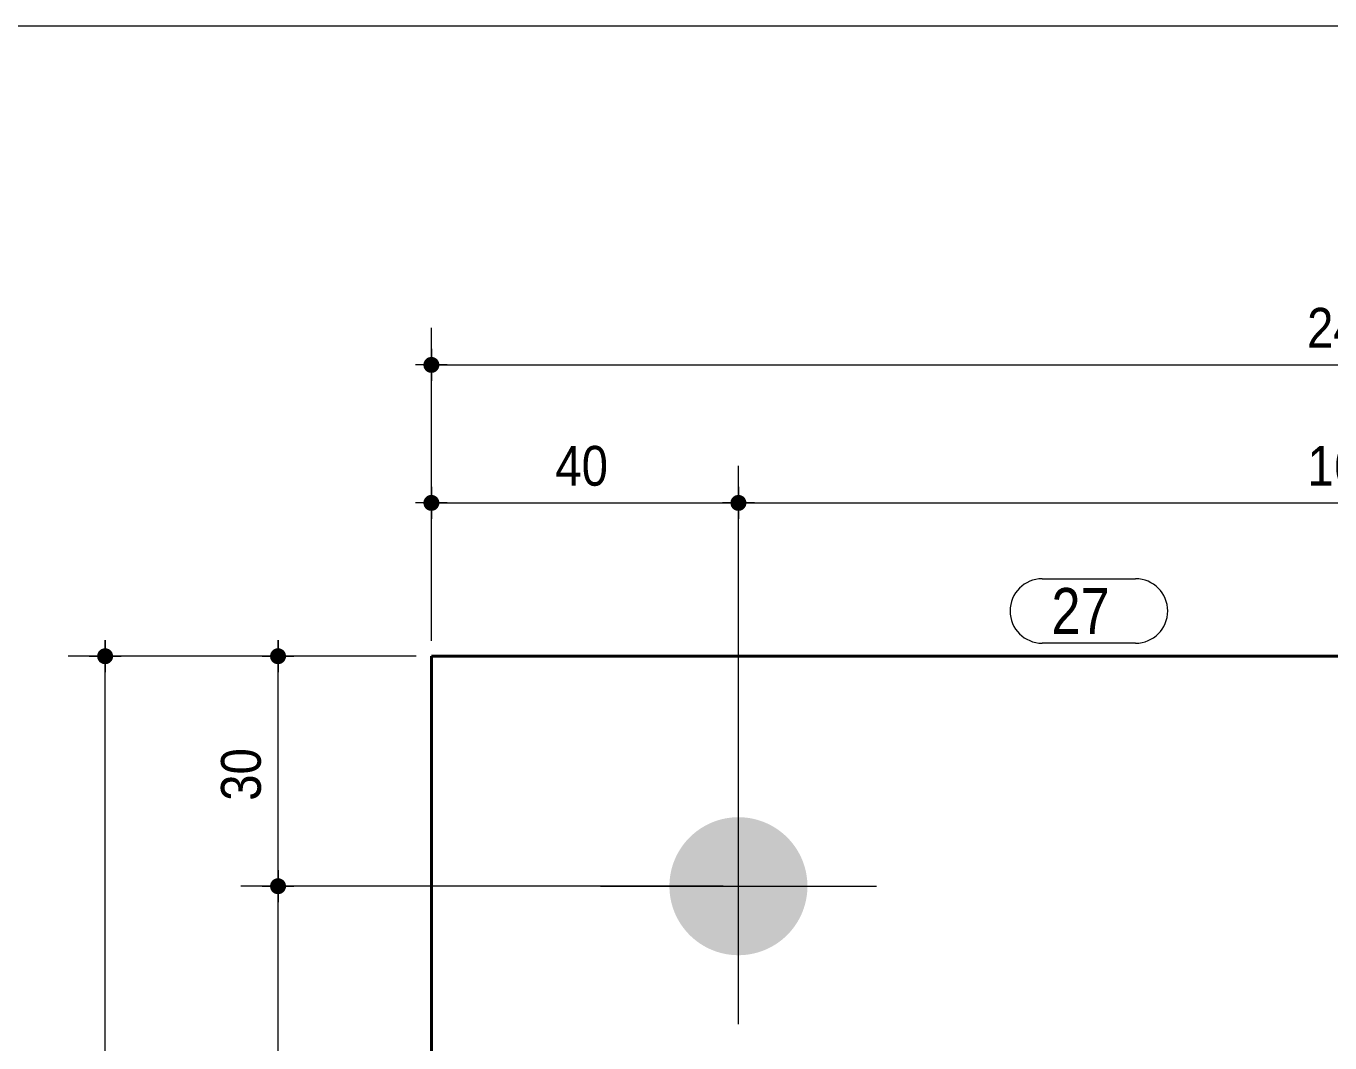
# Model space of a CAD drawing. Header units: millimetres. Extents: x 2 to 287, y 5 to 195.
# Drawn here: x 59.7 to 144.7, y 128.7 to 195 of the extents above; entities that cross this region are included whole.
import ezdxf

# ---------------------------------------------------------------- set-up
doc = ezdxf.new("R2010")
doc.units = ezdxf.units.MM
for name, color, linetype, lineweight in [('Boulon', 7, 'Continuous', 0), ('Cotation', 7, 'Continuous', 0), ('Feuille dessin', 5, 'Continuous', 0), ('Piece', 2, 'Continuous', 0), ('Repère pièce', 3, 'Continuous', 0)]:
    doc.layers.add(name, color=color, linetype=linetype, lineweight=lineweight)
doc.styles.add('ARIAL', font='ARIAL.TTF')
doc.styles.add('COMIC_SANS_MS', font='COMIC.TTF')

# ---------------------------------------------------------------- blocks, each defined once
blk = doc.blocks.new('*A1')
at = {"layer": 'Boulon'}
blk.add_hatch(color=256, dxfattribs=at).paths.add_polyline_path([(106.068, 134.401), (106.013, 134.402), (105.958, 134.403), (105.902, 134.406), (105.847, 134.409), (105.792, 134.412), (105.737, 134.417), (105.682, 134.422), (105.627, 134.428), (105.572, 134.434), (105.518, 134.441), (105.463, 134.449), (105.408, 134.457), (105.354, 134.466), (105.3, 134.476), (105.245, 134.487), (105.191, 134.498), (105.137, 134.51), (105.084, 134.522), (105.03, 134.535), (104.976, 134.549), (104.923, 134.563), (104.87, 134.578), (104.817, 134.594), (104.764, 134.61), (104.712, 134.627), (104.659, 134.645), (104.607, 134.663), (104.555, 134.682), (104.504, 134.702), (104.452, 134.722), (104.401, 134.743), (104.35, 134.764), (104.3, 134.786), (104.249, 134.809), (104.199, 134.832), (104.149, 134.856), (104.1, 134.881), (104.051, 134.906), (104.002, 134.932), (103.953, 134.958), (103.905, 134.985), (103.857, 135.012), (103.81, 135.04), (103.763, 135.069), (103.716, 135.098), (103.669, 135.128), (103.623, 135.159), (103.577, 135.19), (103.532, 135.221), (103.487, 135.253), (103.443, 135.286), (103.398, 135.319), (103.355, 135.353), (103.311, 135.387), (103.268, 135.422), (103.226, 135.457), (103.184, 135.493), (103.142, 135.529), (103.101, 135.566), (103.061, 135.603), (103.02, 135.641), (102.981, 135.679), (102.941, 135.718), (102.902, 135.757), (102.864, 135.797), (102.826, 135.837), (102.789, 135.878), (102.752, 135.919), (102.716, 135.961), (102.68, 136.003), (102.645, 136.045), (102.61, 136.088), (102.576, 136.132), (102.542, 136.175), (102.509, 136.22), (102.476, 136.264), (102.444, 136.309), (102.413, 136.354), (102.382, 136.4), (102.351, 136.446), (102.321, 136.493), (102.292, 136.54), (102.263, 136.587), (102.235, 136.634), (102.208, 136.682), (102.181, 136.73), (102.155, 136.779), (102.129, 136.828), (102.104, 136.877), (102.079, 136.926), (102.055, 136.976), (102.032, 137.026), (102.009, 137.077), (101.987, 137.127), (101.966, 137.178), (101.945, 137.229), (101.925, 137.281), (101.905, 137.332), (101.886, 137.384), (101.868, 137.436), (101.85, 137.489), (101.833, 137.541), (101.817, 137.594), (101.801, 137.647), (101.786, 137.7), (101.772, 137.753), (101.758, 137.807), (101.745, 137.86), (101.733, 137.914), (101.721, 137.968), (101.71, 138.022), (101.699, 138.076), (101.69, 138.131), (101.68, 138.185), (101.672, 138.24), (101.664, 138.295), (101.657, 138.349), (101.651, 138.404), (101.645, 138.459), (101.64, 138.514), (101.635, 138.569), (101.632, 138.624), (101.629, 138.679), (101.626, 138.735), (101.625, 138.79), (101.624, 138.845), (101.623, 138.9), (101.624, 138.955), (101.625, 139.011), (101.626, 139.066), (101.629, 139.121), (101.632, 139.176), (101.635, 139.231), (101.64, 139.286), (101.645, 139.341), (101.651, 139.396), (101.657, 139.451), (101.664, 139.506), (101.672, 139.56), (101.68, 139.615), (101.69, 139.669), (101.699, 139.724), (101.71, 139.778), (101.721, 139.832), (101.733, 139.886), (101.745, 139.94), (101.758, 139.994), (101.772, 140.047), (101.786, 140.1), (101.801, 140.154), (101.817, 140.206), (101.833, 140.259), (101.85, 140.312), (101.868, 140.364), (101.886, 140.416), (101.905, 140.468), (101.925, 140.52), (101.945, 140.571), (101.966, 140.622), (101.987, 140.673), (102.009, 140.724), (102.032, 140.774), (102.055, 140.824), (102.079, 140.874), (102.104, 140.923), (102.129, 140.973), (102.155, 141.021), (102.181, 141.07), (102.208, 141.118), (102.235, 141.166), (102.263, 141.214), (102.292, 141.261), (102.321, 141.308), (102.351, 141.354), (102.382, 141.4), (102.413, 141.446), (102.444, 141.491), (102.476, 141.536), (102.509, 141.581), (102.542, 141.625), (102.576, 141.669), (102.61, 141.712), (102.645, 141.755), (102.68, 141.797), (102.716, 141.839), (102.752, 141.881), (102.789, 141.922), (102.826, 141.963), (102.864, 142.003), (102.902, 142.043), (102.941, 142.082), (102.981, 142.121), (103.02, 142.159), (103.061, 142.197), (103.101, 142.234), (103.142, 142.271), (103.184, 142.308), (103.226, 142.343), (103.268, 142.379), (103.311, 142.413), (103.355, 142.448), (103.398, 142.481), (103.443, 142.515), (103.487, 142.547), (103.532, 142.579), (103.577, 142.611), (103.623, 142.642), (103.669, 142.672), (103.716, 142.702), (103.763, 142.731), (103.81, 142.76), (103.857, 142.788), (103.905, 142.816), (103.953, 142.842), (104.002, 142.869), (104.051, 142.895), (104.1, 142.92), (104.149, 142.944), (104.199, 142.968), (104.249, 142.991), (104.3, 143.014), (104.35, 143.036), (104.401, 143.058), (104.452, 143.078), (104.504, 143.099), (104.555, 143.118), (104.607, 143.137), (104.659, 143.155), (104.712, 143.173), (104.764, 143.19), (104.817, 143.206), (104.87, 143.222), (104.923, 143.237), (104.976, 143.252), (105.03, 143.265), (105.084, 143.278), (105.137, 143.291), (105.191, 143.303), (105.245, 143.314), (105.3, 143.324), (105.354, 143.334), (105.408, 143.343), (105.463, 143.351), (105.518, 143.359), (105.572, 143.366), (105.627, 143.373), (105.682, 143.378), (105.737, 143.384), (105.792, 143.388), (105.847, 143.392), (105.902, 143.395), (105.958, 143.397), (106.013, 143.399), (106.068, 143.4), (106.123, 143.4), (106.178, 143.4), (106.234, 143.399), (106.289, 143.397), (106.344, 143.395), (106.399, 143.392), (106.454, 143.388), (106.509, 143.384), (106.564, 143.378), (106.619, 143.373), (106.674, 143.366), (106.729, 143.359), (106.784, 143.351), (106.838, 143.343), (106.893, 143.334), (106.947, 143.324), (107.001, 143.314), (107.055, 143.303), (107.109, 143.291), (107.163, 143.278), (107.217, 143.265), (107.27, 143.252), (107.323, 143.237), (107.377, 143.222), (107.43, 143.206), (107.482, 143.19), (107.535, 143.173), (107.587, 143.155), (107.639, 143.137), (107.691, 143.118), (107.743, 143.099), (107.794, 143.078), (107.845, 143.058), (107.896, 143.036), (107.947, 143.014), (107.997, 142.991), (108.047, 142.968), (108.097, 142.944), (108.147, 142.92), (108.196, 142.895), (108.245, 142.869), (108.293, 142.842), (108.341, 142.816), (108.389, 142.788), (108.437, 142.76), (108.484, 142.731), (108.531, 142.702), (108.577, 142.672), (108.623, 142.642), (108.669, 142.611), (108.714, 142.579), (108.759, 142.547), (108.804, 142.515), (108.848, 142.481), (108.892, 142.448), (108.935, 142.413), (108.978, 142.379), (109.021, 142.343), (109.063, 142.308), (109.104, 142.271), (109.145, 142.234), (109.186, 142.197), (109.226, 142.159), (109.266, 142.121), (109.305, 142.082), (109.344, 142.043), (109.382, 142.003), (109.42, 141.963), (109.458, 141.922), (109.494, 141.881), (109.531, 141.839), (109.567, 141.797), (109.602, 141.755), (109.637, 141.712), (109.671, 141.669), (109.705, 141.625), (109.738, 141.581), (109.77, 141.536), (109.802, 141.491), (109.834, 141.446), (109.865, 141.4), (109.895, 141.354), (109.925, 141.308), (109.954, 141.261), (109.983, 141.214), (110.011, 141.166), (110.039, 141.118), (110.066, 141.07), (110.092, 141.021), (110.118, 140.973), (110.143, 140.923), (110.167, 140.874), (110.191, 140.824), (110.215, 140.774), (110.237, 140.724), (110.259, 140.673), (110.281, 140.622), (110.302, 140.571), (110.322, 140.52), (110.341, 140.468), (110.36, 140.416), (110.378, 140.364), (110.396, 140.312), (110.413, 140.259), (110.429, 140.206), (110.445, 140.154), (110.46, 140.1), (110.475, 140.047), (110.488, 139.994), (110.501, 139.94), (110.514, 139.886), (110.526, 139.832), (110.537, 139.778), (110.547, 139.724), (110.557, 139.669), (110.566, 139.615), (110.575, 139.56), (110.582, 139.506), (110.589, 139.451), (110.596, 139.396), (110.602, 139.341), (110.607, 139.286), (110.611, 139.231), (110.615, 139.176), (110.618, 139.121), (110.62, 139.066), (110.622, 139.011), (110.623, 138.955), (110.623, 138.9), (110.623, 138.845), (110.622, 138.79), (110.62, 138.735), (110.618, 138.679), (110.615, 138.624), (110.611, 138.569), (110.607, 138.514), (110.602, 138.459), (110.596, 138.404), (110.589, 138.349), (110.582, 138.295), (110.575, 138.24), (110.566, 138.185), (110.557, 138.131), (110.547, 138.076), (110.537, 138.022), (110.526, 137.968), (110.514, 137.914), (110.501, 137.86), (110.488, 137.807), (110.475, 137.753), (110.46, 137.7), (110.445, 137.647), (110.429, 137.594), (110.413, 137.541), (110.396, 137.489), (110.378, 137.436), (110.36, 137.384), (110.341, 137.332), (110.322, 137.281), (110.302, 137.229), (110.281, 137.178), (110.259, 137.127), (110.237, 137.077), (110.215, 137.026), (110.191, 136.976), (110.167, 136.926), (110.143, 136.877), (110.118, 136.828), (110.092, 136.779), (110.066, 136.73), (110.039, 136.682), (110.011, 136.634), (109.983, 136.587), (109.954, 136.54), (109.925, 136.493), (109.895, 136.446), (109.865, 136.4), (109.834, 136.354), (109.802, 136.309), (109.77, 136.264), (109.738, 136.22), (109.705, 136.175), (109.671, 136.132), (109.637, 136.088), (109.602, 136.045), (109.567, 136.003), (109.531, 135.961), (109.494, 135.919), (109.458, 135.878), (109.42, 135.837), (109.382, 135.797), (109.344, 135.757), (109.305, 135.718), (109.266, 135.679), (109.226, 135.641), (109.186, 135.603), (109.145, 135.566), (109.104, 135.529), (109.063, 135.493), (109.021, 135.457), (108.978, 135.422), (108.935, 135.387), (108.892, 135.353), (108.848, 135.319), (108.804, 135.286), (108.759, 135.253), (108.714, 135.221), (108.669, 135.19), (108.623, 135.159), (108.577, 135.128), (108.531, 135.098), (108.484, 135.069), (108.437, 135.04), (108.389, 135.012), (108.341, 134.985), (108.293, 134.958), (108.245, 134.932), (108.196, 134.906), (108.147, 134.881), (108.097, 134.856), (108.047, 134.832), (107.997, 134.809), (107.947, 134.786), (107.896, 134.764), (107.845, 134.743), (107.794, 134.722), (107.743, 134.702), (107.691, 134.682), (107.639, 134.663), (107.587, 134.645), (107.535, 134.627), (107.482, 134.61), (107.43, 134.594), (107.377, 134.578), (107.323, 134.563), (107.27, 134.549), (107.217, 134.535), (107.163, 134.522), (107.109, 134.51), (107.055, 134.498), (107.001, 134.487), (106.947, 134.476), (106.893, 134.466), (106.838, 134.457), (106.784, 134.449), (106.729, 134.441), (106.674, 134.434), (106.619, 134.428), (106.564, 134.422), (106.509, 134.417), (106.454, 134.412), (106.399, 134.409), (106.344, 134.406), (106.289, 134.403), (106.234, 134.402), (106.178, 134.401), (106.123, 134.4)], flags=17)
at = {"layer": 'Boulon', "linetype": 'Continuous', "lineweight": 0}
for p, q in [((106.123, 129.9), (106.123, 147.9)), ((97.123, 138.9), (115.123, 138.9))]:
    blk.add_line(p, q, dxfattribs=at)
blk = doc.blocks.new('*A2')
at = {"layer": 'Piece', "color": 2, "linetype": 'Continuous', "lineweight": 40}
for p, q in [((206.097803, 153.9), (86.1, 153.9)), ((86.1, 153.9), (86.1, 73.9))]:
    blk.add_line(p, q, dxfattribs=at)
blk = doc.blocks.new('*A3')
at = {"layer": 'Feuille dessin', "linetype": 'Continuous', "lineweight": 0}
blk.add_line((282, 195), (5, 195), dxfattribs=at)
blk = doc.blocks.new('*A9')
at = {"layer": 'Cotation'}
for points in [[(64.799, 153.381), (64.774, 153.383), (64.748, 153.386), (64.723, 153.39), (64.698, 153.396), (64.674, 153.402), (64.65, 153.41), (64.626, 153.42), (64.602, 153.43), (64.58, 153.441), (64.557, 153.454), (64.536, 153.468), (64.515, 153.482), (64.495, 153.498), (64.476, 153.515), (64.457, 153.532), (64.439, 153.551), (64.423, 153.57), (64.407, 153.59), (64.392, 153.611), (64.379, 153.633), (64.366, 153.655), (64.355, 153.678), (64.344, 153.701), (64.335, 153.725), (64.327, 153.749), (64.32, 153.774), (64.315, 153.799), (64.31, 153.824), (64.307, 153.849), (64.305, 153.874), (64.305, 153.9), (64.305, 153.926), (64.307, 153.951), (64.31, 153.976), (64.315, 154.001), (64.32, 154.026), (64.327, 154.051), (64.335, 154.075), (64.344, 154.099), (64.355, 154.122), (64.366, 154.145), (64.379, 154.167), (64.392, 154.189), (64.407, 154.21), (64.423, 154.23), (64.439, 154.249), (64.457, 154.268), (64.476, 154.285), (64.495, 154.302), (64.515, 154.318), (64.536, 154.332), (64.557, 154.346), (64.58, 154.359), (64.602, 154.37), (64.626, 154.38), (64.65, 154.39), (64.674, 154.398), (64.698, 154.404), (64.723, 154.41), (64.748, 154.414), (64.774, 154.417), (64.799, 154.419), (64.825, 154.42), (64.85, 154.419), (64.876, 154.417), (64.901, 154.414), (64.926, 154.41), (64.951, 154.404), (64.976, 154.398), (65, 154.39), (65.024, 154.38), (65.047, 154.37), (65.07, 154.359), (65.092, 154.346), (65.114, 154.332), (65.134, 154.318), (65.155, 154.302), (65.174, 154.285), (65.192, 154.268), (65.21, 154.249), (65.227, 154.23), (65.242, 154.21), (65.257, 154.189), (65.271, 154.167), (65.283, 154.145), (65.295, 154.122), (65.305, 154.099), (65.314, 154.075), (65.322, 154.051), (65.329, 154.026), (65.335, 154.001), (65.339, 153.976), (65.342, 153.951), (65.344, 153.926), (65.345, 153.9), (65.344, 153.874), (65.342, 153.849), (65.339, 153.824), (65.335, 153.799), (65.329, 153.774), (65.322, 153.749), (65.314, 153.725), (65.305, 153.701), (65.295, 153.678), (65.283, 153.655), (65.271, 153.633), (65.257, 153.611), (65.242, 153.59), (65.227, 153.57), (65.21, 153.551), (65.192, 153.532), (65.174, 153.515), (65.155, 153.498), (65.134, 153.482), (65.114, 153.468), (65.092, 153.454), (65.07, 153.441), (65.047, 153.43), (65.024, 153.42), (65, 153.41), (64.976, 153.402), (64.951, 153.396), (64.926, 153.39), (64.901, 153.386), (64.876, 153.383), (64.85, 153.381), (64.825, 153.38)], [(64.799, 73.381), (64.774, 73.383), (64.748, 73.386), (64.723, 73.39), (64.698, 73.396), (64.674, 73.402), (64.65, 73.41), (64.626, 73.42), (64.602, 73.43), (64.58, 73.441), (64.557, 73.454), (64.536, 73.468), (64.515, 73.482), (64.495, 73.498), (64.476, 73.515), (64.457, 73.532), (64.439, 73.551), (64.423, 73.57), (64.407, 73.59), (64.392, 73.611), (64.379, 73.633), (64.366, 73.655), (64.355, 73.678), (64.344, 73.701), (64.335, 73.725), (64.327, 73.749), (64.32, 73.774), (64.315, 73.799), (64.31, 73.824), (64.307, 73.849), (64.305, 73.874), (64.305, 73.9), (64.305, 73.926), (64.307, 73.951), (64.31, 73.976), (64.315, 74.001), (64.32, 74.026), (64.327, 74.051), (64.335, 74.075), (64.344, 74.099), (64.355, 74.122), (64.366, 74.145), (64.379, 74.167), (64.392, 74.189), (64.407, 74.21), (64.423, 74.23), (64.439, 74.249), (64.457, 74.268), (64.476, 74.285), (64.495, 74.302), (64.515, 74.318), (64.536, 74.332), (64.557, 74.346), (64.58, 74.359), (64.602, 74.37), (64.626, 74.38), (64.65, 74.39), (64.674, 74.398), (64.698, 74.404), (64.723, 74.41), (64.748, 74.414), (64.774, 74.417), (64.799, 74.419), (64.825, 74.42), (64.85, 74.419), (64.876, 74.417), (64.901, 74.414), (64.926, 74.41), (64.951, 74.404), (64.976, 74.398), (65, 74.39), (65.024, 74.38), (65.047, 74.37), (65.07, 74.359), (65.092, 74.346), (65.114, 74.332), (65.134, 74.318), (65.155, 74.302), (65.174, 74.285), (65.192, 74.268), (65.21, 74.249), (65.227, 74.23), (65.242, 74.21), (65.257, 74.189), (65.271, 74.167), (65.283, 74.145), (65.295, 74.122), (65.305, 74.099), (65.314, 74.075), (65.322, 74.051), (65.329, 74.026), (65.335, 74.001), (65.339, 73.976), (65.342, 73.951), (65.344, 73.926), (65.345, 73.9), (65.344, 73.874), (65.342, 73.849), (65.339, 73.824), (65.335, 73.799), (65.329, 73.774), (65.322, 73.749), (65.314, 73.725), (65.305, 73.701), (65.295, 73.678), (65.283, 73.655), (65.271, 73.633), (65.257, 73.611), (65.242, 73.59), (65.227, 73.57), (65.21, 73.551), (65.192, 73.532), (65.174, 73.515), (65.155, 73.498), (65.134, 73.482), (65.114, 73.468), (65.092, 73.454), (65.07, 73.441), (65.047, 73.43), (65.024, 73.42), (65, 73.41), (64.976, 73.402), (64.951, 73.396), (64.926, 73.39), (64.901, 73.386), (64.876, 73.383), (64.85, 73.381), (64.825, 73.38)]]:
    blk.add_hatch(color=256, dxfattribs=at).paths.add_polyline_path(points, flags=17)
at = {"layer": 'Cotation', "linetype": 'Continuous', "lineweight": 0}
for p, q in [((64.825, 154.94), (64.825, 152.86)), ((64.825, 153.9), (64.825, 154.94)), ((85.1, 153.9), (62.405, 153.9)), ((63.785, 153.9), (65.865, 153.9)), ((64.825, 73.9), (64.825, 153.9)), ((64.825, 74.94), (64.825, 72.86)), ((85.1, 73.9), (62.405, 73.9)), ((63.785, 73.9), (65.865, 73.9)), ((64.825, 73.9), (64.825, 72.86))]:
    blk.add_line(p, q, dxfattribs=at)
at = {"layer": 'Cotation'}
for p in [(64.825, 153.9), (64.825, 73.9)]:
    blk.add_point(p, dxfattribs=at)
at = {"layer": 'Cotation', "style": 'ARIAL', "width": 0.85}
blk.add_text('160', height=2.6, rotation=90.00021, dxfattribs=at).set_placement((63.705, 111.007))
blk = doc.blocks.new('*A11')
at = {"layer": 'Cotation'}
for points in [[(76.074, 138.381), (76.049, 138.383), (76.024, 138.386), (75.999, 138.39), (75.974, 138.396), (75.949, 138.403), (75.925, 138.411), (75.901, 138.42), (75.878, 138.43), (75.855, 138.442), (75.833, 138.454), (75.811, 138.468), (75.79, 138.482), (75.77, 138.498), (75.751, 138.515), (75.732, 138.532), (75.715, 138.551), (75.698, 138.57), (75.682, 138.59), (75.668, 138.611), (75.654, 138.633), (75.641, 138.655), (75.63, 138.678), (75.62, 138.701), (75.61, 138.725), (75.602, 138.749), (75.596, 138.774), (75.59, 138.799), (75.586, 138.824), (75.583, 138.849), (75.581, 138.875), (75.58, 138.9), (75.581, 138.926), (75.583, 138.951), (75.586, 138.976), (75.59, 139.002), (75.596, 139.027), (75.602, 139.051), (75.61, 139.075), (75.62, 139.099), (75.63, 139.122), (75.641, 139.145), (75.654, 139.167), (75.668, 139.189), (75.682, 139.21), (75.698, 139.23), (75.715, 139.249), (75.732, 139.268), (75.751, 139.285), (75.77, 139.302), (75.79, 139.318), (75.811, 139.333), (75.833, 139.346), (75.855, 139.359), (75.878, 139.37), (75.901, 139.381), (75.925, 139.39), (75.949, 139.398), (75.974, 139.405), (75.999, 139.41), (76.024, 139.415), (76.049, 139.418), (76.074, 139.42), (76.1, 139.42), (76.126, 139.42), (76.151, 139.418), (76.176, 139.415), (76.201, 139.41), (76.226, 139.405), (76.251, 139.398), (76.275, 139.39), (76.299, 139.381), (76.322, 139.37), (76.345, 139.359), (76.367, 139.346), (76.389, 139.333), (76.41, 139.318), (76.43, 139.302), (76.449, 139.285), (76.468, 139.268), (76.485, 139.249), (76.502, 139.23), (76.518, 139.21), (76.532, 139.189), (76.546, 139.167), (76.559, 139.145), (76.57, 139.122), (76.58, 139.099), (76.59, 139.075), (76.598, 139.051), (76.604, 139.027), (76.61, 139.002), (76.614, 138.976), (76.617, 138.951), (76.619, 138.926), (76.62, 138.9), (76.619, 138.875), (76.617, 138.849), (76.614, 138.824), (76.61, 138.799), (76.604, 138.774), (76.598, 138.749), (76.59, 138.725), (76.58, 138.701), (76.57, 138.678), (76.559, 138.655), (76.546, 138.633), (76.532, 138.611), (76.518, 138.59), (76.502, 138.57), (76.485, 138.551), (76.468, 138.532), (76.449, 138.515), (76.43, 138.498), (76.41, 138.482), (76.389, 138.468), (76.367, 138.454), (76.345, 138.442), (76.322, 138.43), (76.299, 138.42), (76.275, 138.411), (76.251, 138.403), (76.226, 138.396), (76.201, 138.39), (76.176, 138.386), (76.151, 138.383), (76.126, 138.381), (76.1, 138.38)], [(76.074, 88.381), (76.049, 88.383), (76.024, 88.386), (75.999, 88.39), (75.974, 88.396), (75.949, 88.403), (75.925, 88.411), (75.901, 88.42), (75.878, 88.43), (75.855, 88.442), (75.833, 88.454), (75.811, 88.468), (75.79, 88.482), (75.77, 88.498), (75.751, 88.515), (75.732, 88.532), (75.715, 88.551), (75.698, 88.57), (75.682, 88.59), (75.668, 88.611), (75.654, 88.633), (75.641, 88.655), (75.63, 88.678), (75.62, 88.701), (75.61, 88.725), (75.602, 88.749), (75.596, 88.774), (75.59, 88.799), (75.586, 88.824), (75.583, 88.849), (75.581, 88.875), (75.58, 88.9), (75.581, 88.926), (75.583, 88.951), (75.586, 88.976), (75.59, 89.002), (75.596, 89.027), (75.602, 89.051), (75.61, 89.075), (75.62, 89.099), (75.63, 89.122), (75.641, 89.145), (75.654, 89.167), (75.668, 89.189), (75.682, 89.21), (75.698, 89.23), (75.715, 89.249), (75.732, 89.268), (75.751, 89.285), (75.77, 89.302), (75.79, 89.318), (75.811, 89.333), (75.833, 89.346), (75.855, 89.359), (75.878, 89.37), (75.901, 89.381), (75.925, 89.39), (75.949, 89.398), (75.974, 89.405), (75.999, 89.41), (76.024, 89.415), (76.049, 89.418), (76.074, 89.42), (76.1, 89.42), (76.126, 89.42), (76.151, 89.418), (76.176, 89.415), (76.201, 89.41), (76.226, 89.405), (76.251, 89.398), (76.275, 89.39), (76.299, 89.381), (76.322, 89.37), (76.345, 89.359), (76.367, 89.346), (76.389, 89.333), (76.41, 89.318), (76.43, 89.302), (76.449, 89.285), (76.468, 89.268), (76.485, 89.249), (76.502, 89.23), (76.518, 89.21), (76.532, 89.189), (76.546, 89.167), (76.559, 89.145), (76.57, 89.122), (76.58, 89.099), (76.59, 89.075), (76.598, 89.051), (76.604, 89.027), (76.61, 89.002), (76.614, 88.976), (76.617, 88.951), (76.619, 88.926), (76.62, 88.9), (76.619, 88.875), (76.617, 88.849), (76.614, 88.824), (76.61, 88.799), (76.604, 88.774), (76.598, 88.749), (76.59, 88.725), (76.58, 88.701), (76.57, 88.678), (76.559, 88.655), (76.546, 88.633), (76.532, 88.611), (76.518, 88.59), (76.502, 88.57), (76.485, 88.551), (76.468, 88.532), (76.449, 88.515), (76.43, 88.498), (76.41, 88.482), (76.389, 88.468), (76.367, 88.454), (76.345, 88.442), (76.322, 88.43), (76.299, 88.42), (76.275, 88.411), (76.251, 88.403), (76.226, 88.396), (76.201, 88.39), (76.176, 88.386), (76.151, 88.383), (76.126, 88.381), (76.1, 88.38)]]:
    blk.add_hatch(color=256, dxfattribs=at).paths.add_polyline_path(points, flags=17)
at = {"layer": 'Cotation', "linetype": 'Continuous', "lineweight": 0}
for p, q in [((76.1, 139.94), (76.1, 137.86)), ((76.1, 138.9), (76.1, 139.94)), ((105.123, 138.9), (73.68, 138.9)), ((75.06, 138.9), (77.14, 138.9)), ((76.1, 88.9), (76.1, 138.9)), ((76.1, 89.94), (76.1, 87.86)), ((105.123, 88.9), (73.68, 88.9)), ((75.06, 88.9), (77.14, 88.9)), ((76.1, 88.9), (76.1, 87.86))]:
    blk.add_line(p, q, dxfattribs=at)
at = {"layer": 'Cotation'}
for p in [(76.1, 138.9), (76.1, 88.9)]:
    blk.add_point(p, dxfattribs=at)
at = {"layer": 'Cotation', "style": 'ARIAL', "width": 0.85}
blk.add_text('100', height=2.6, rotation=90.00021, dxfattribs=at).set_placement((74.98, 111.008))
blk = doc.blocks.new('*A12')
at = {"layer": 'Cotation'}
for points in [[(76.074, 153.381), (76.049, 153.383), (76.024, 153.386), (75.999, 153.39), (75.974, 153.396), (75.949, 153.402), (75.925, 153.41), (75.901, 153.42), (75.878, 153.43), (75.855, 153.441), (75.833, 153.454), (75.811, 153.468), (75.79, 153.482), (75.77, 153.498), (75.751, 153.515), (75.732, 153.532), (75.715, 153.551), (75.698, 153.57), (75.682, 153.59), (75.668, 153.611), (75.654, 153.633), (75.641, 153.655), (75.63, 153.678), (75.62, 153.701), (75.61, 153.725), (75.602, 153.749), (75.596, 153.774), (75.59, 153.799), (75.586, 153.824), (75.583, 153.849), (75.581, 153.874), (75.58, 153.9), (75.581, 153.926), (75.583, 153.951), (75.586, 153.976), (75.59, 154.001), (75.596, 154.026), (75.602, 154.051), (75.61, 154.075), (75.62, 154.099), (75.63, 154.122), (75.641, 154.145), (75.654, 154.167), (75.668, 154.189), (75.682, 154.21), (75.698, 154.23), (75.715, 154.249), (75.732, 154.268), (75.751, 154.285), (75.77, 154.302), (75.79, 154.318), (75.811, 154.332), (75.833, 154.346), (75.855, 154.359), (75.878, 154.37), (75.901, 154.38), (75.925, 154.39), (75.949, 154.398), (75.974, 154.404), (75.999, 154.41), (76.024, 154.414), (76.049, 154.417), (76.074, 154.419), (76.1, 154.42), (76.126, 154.419), (76.151, 154.417), (76.176, 154.414), (76.201, 154.41), (76.226, 154.404), (76.251, 154.398), (76.275, 154.39), (76.299, 154.38), (76.322, 154.37), (76.345, 154.359), (76.367, 154.346), (76.389, 154.332), (76.41, 154.318), (76.43, 154.302), (76.449, 154.285), (76.468, 154.268), (76.485, 154.249), (76.502, 154.23), (76.518, 154.21), (76.532, 154.189), (76.546, 154.167), (76.559, 154.145), (76.57, 154.122), (76.58, 154.099), (76.59, 154.075), (76.598, 154.051), (76.604, 154.026), (76.61, 154.001), (76.614, 153.976), (76.617, 153.951), (76.619, 153.926), (76.62, 153.9), (76.619, 153.874), (76.617, 153.849), (76.614, 153.824), (76.61, 153.799), (76.604, 153.774), (76.598, 153.749), (76.59, 153.725), (76.58, 153.701), (76.57, 153.678), (76.559, 153.655), (76.546, 153.633), (76.532, 153.611), (76.518, 153.59), (76.502, 153.57), (76.485, 153.551), (76.468, 153.532), (76.449, 153.515), (76.43, 153.498), (76.41, 153.482), (76.389, 153.468), (76.367, 153.454), (76.345, 153.441), (76.322, 153.43), (76.299, 153.42), (76.275, 153.41), (76.251, 153.402), (76.226, 153.396), (76.201, 153.39), (76.176, 153.386), (76.151, 153.383), (76.126, 153.381), (76.1, 153.38)], [(76.074, 138.381), (76.049, 138.383), (76.024, 138.386), (75.999, 138.39), (75.974, 138.396), (75.949, 138.403), (75.925, 138.411), (75.901, 138.42), (75.878, 138.43), (75.855, 138.442), (75.833, 138.454), (75.811, 138.468), (75.79, 138.482), (75.77, 138.498), (75.751, 138.515), (75.732, 138.532), (75.715, 138.551), (75.698, 138.57), (75.682, 138.59), (75.668, 138.611), (75.654, 138.633), (75.641, 138.655), (75.63, 138.678), (75.62, 138.701), (75.61, 138.725), (75.602, 138.749), (75.596, 138.774), (75.59, 138.799), (75.586, 138.824), (75.583, 138.849), (75.581, 138.875), (75.58, 138.9), (75.581, 138.926), (75.583, 138.951), (75.586, 138.976), (75.59, 139.002), (75.596, 139.027), (75.602, 139.051), (75.61, 139.075), (75.62, 139.099), (75.63, 139.122), (75.641, 139.145), (75.654, 139.167), (75.668, 139.189), (75.682, 139.21), (75.698, 139.23), (75.715, 139.249), (75.732, 139.268), (75.751, 139.285), (75.77, 139.302), (75.79, 139.318), (75.811, 139.333), (75.833, 139.346), (75.855, 139.359), (75.878, 139.37), (75.901, 139.381), (75.925, 139.39), (75.949, 139.398), (75.974, 139.405), (75.999, 139.41), (76.024, 139.415), (76.049, 139.418), (76.074, 139.42), (76.1, 139.42), (76.126, 139.42), (76.151, 139.418), (76.176, 139.415), (76.201, 139.41), (76.226, 139.405), (76.251, 139.398), (76.275, 139.39), (76.299, 139.381), (76.322, 139.37), (76.345, 139.359), (76.367, 139.346), (76.389, 139.333), (76.41, 139.318), (76.43, 139.302), (76.449, 139.285), (76.468, 139.268), (76.485, 139.249), (76.502, 139.23), (76.518, 139.21), (76.532, 139.189), (76.546, 139.167), (76.559, 139.145), (76.57, 139.122), (76.58, 139.099), (76.59, 139.075), (76.598, 139.051), (76.604, 139.027), (76.61, 139.002), (76.614, 138.976), (76.617, 138.951), (76.619, 138.926), (76.62, 138.9), (76.619, 138.875), (76.617, 138.849), (76.614, 138.824), (76.61, 138.799), (76.604, 138.774), (76.598, 138.749), (76.59, 138.725), (76.58, 138.701), (76.57, 138.678), (76.559, 138.655), (76.546, 138.633), (76.532, 138.611), (76.518, 138.59), (76.502, 138.57), (76.485, 138.551), (76.468, 138.532), (76.449, 138.515), (76.43, 138.498), (76.41, 138.482), (76.389, 138.468), (76.367, 138.454), (76.345, 138.442), (76.322, 138.43), (76.299, 138.42), (76.275, 138.411), (76.251, 138.403), (76.226, 138.396), (76.201, 138.39), (76.176, 138.386), (76.151, 138.383), (76.126, 138.381), (76.1, 138.38)]]:
    blk.add_hatch(color=256, dxfattribs=at).paths.add_polyline_path(points, flags=17)
at = {"layer": 'Cotation', "linetype": 'Continuous', "lineweight": 0}
for p, q in [((76.1, 154.94), (76.1, 152.86)), ((76.1, 153.9), (76.1, 154.94)), ((85.1, 153.9), (73.68, 153.9)), ((75.06, 153.9), (77.14, 153.9)), ((76.1, 138.9), (76.1, 153.9)), ((76.1, 139.94), (76.1, 137.86)), ((105.123, 138.9), (73.68, 138.9)), ((75.06, 138.9), (77.14, 138.9)), ((76.1, 138.9), (76.1, 137.86))]:
    blk.add_line(p, q, dxfattribs=at)
at = {"layer": 'Cotation'}
for p in [(76.1, 153.9), (76.1, 138.9)]:
    blk.add_point(p, dxfattribs=at)
at = {"layer": 'Cotation', "style": 'ARIAL', "width": 0.85}
blk.add_text('30', height=2.6, rotation=90.00021, dxfattribs=at).set_placement((74.98, 144.472))
blk = doc.blocks.new('*A13')
at = {"layer": 'Cotation'}
blk.add_hatch(color=256, dxfattribs=at).paths.add_polyline_path([(86.074, 172.381), (86.049, 172.383), (86.024, 172.386), (85.999, 172.39), (85.974, 172.396), (85.949, 172.402), (85.925, 172.41), (85.901, 172.42), (85.878, 172.43), (85.855, 172.441), (85.833, 172.454), (85.811, 172.468), (85.79, 172.482), (85.77, 172.498), (85.751, 172.515), (85.732, 172.532), (85.715, 172.551), (85.698, 172.57), (85.682, 172.59), (85.668, 172.611), (85.654, 172.633), (85.641, 172.655), (85.63, 172.678), (85.62, 172.701), (85.61, 172.725), (85.602, 172.749), (85.596, 172.774), (85.59, 172.799), (85.586, 172.824), (85.583, 172.849), (85.581, 172.874), (85.58, 172.9), (85.581, 172.926), (85.583, 172.951), (85.586, 172.976), (85.59, 173.001), (85.596, 173.026), (85.602, 173.051), (85.61, 173.075), (85.62, 173.099), (85.63, 173.122), (85.641, 173.145), (85.654, 173.167), (85.668, 173.189), (85.682, 173.21), (85.698, 173.23), (85.715, 173.249), (85.732, 173.268), (85.751, 173.285), (85.77, 173.302), (85.79, 173.318), (85.811, 173.332), (85.833, 173.346), (85.855, 173.359), (85.878, 173.37), (85.901, 173.38), (85.925, 173.39), (85.949, 173.398), (85.974, 173.404), (85.999, 173.41), (86.024, 173.414), (86.049, 173.417), (86.074, 173.419), (86.1, 173.42), (86.126, 173.419), (86.151, 173.417), (86.176, 173.414), (86.201, 173.41), (86.226, 173.404), (86.251, 173.398), (86.275, 173.39), (86.299, 173.38), (86.322, 173.37), (86.345, 173.359), (86.367, 173.346), (86.389, 173.332), (86.41, 173.318), (86.43, 173.302), (86.449, 173.285), (86.468, 173.268), (86.485, 173.249), (86.502, 173.23), (86.518, 173.21), (86.532, 173.189), (86.546, 173.167), (86.559, 173.145), (86.57, 173.122), (86.58, 173.099), (86.59, 173.075), (86.598, 173.051), (86.604, 173.026), (86.61, 173.001), (86.614, 172.976), (86.617, 172.951), (86.619, 172.926), (86.62, 172.9), (86.619, 172.874), (86.617, 172.849), (86.614, 172.824), (86.61, 172.799), (86.604, 172.774), (86.598, 172.749), (86.59, 172.725), (86.58, 172.701), (86.57, 172.678), (86.559, 172.655), (86.546, 172.633), (86.532, 172.611), (86.518, 172.59), (86.502, 172.57), (86.485, 172.551), (86.468, 172.532), (86.449, 172.515), (86.43, 172.498), (86.41, 172.482), (86.389, 172.468), (86.367, 172.454), (86.345, 172.441), (86.322, 172.43), (86.299, 172.42), (86.275, 172.41), (86.251, 172.402), (86.226, 172.396), (86.201, 172.39), (86.176, 172.386), (86.151, 172.383), (86.126, 172.381), (86.1, 172.38)], flags=17)
at = {"layer": 'Cotation', "linetype": 'Continuous', "lineweight": 0}
for p, q in [((86.1, 154.9), (86.1, 175.32)), ((86.1, 173.94), (86.1, 171.86)), ((87.14, 172.9), (85.06, 172.9)), ((86.1, 172.9), (85.06, 172.9)), ((86.1, 172.9), (206.098, 172.9))]:
    blk.add_line(p, q, dxfattribs=at)
at = {"layer": 'Cotation'}
blk.add_point((86.1, 172.9), dxfattribs=at)
at = {"layer": 'Cotation', "style": 'ARIAL', "width": 0.85}
blk.add_text('240', height=2.6, dxfattribs=at).set_placement((143.206, 174.02))
blk = doc.blocks.new('*A14')
at = {"layer": 'Cotation'}
for points in [[(86.074, 163.381), (86.049, 163.383), (86.024, 163.386), (85.999, 163.39), (85.974, 163.396), (85.949, 163.402), (85.925, 163.41), (85.901, 163.42), (85.878, 163.43), (85.855, 163.441), (85.833, 163.454), (85.811, 163.468), (85.79, 163.482), (85.77, 163.498), (85.751, 163.515), (85.732, 163.532), (85.715, 163.551), (85.698, 163.57), (85.682, 163.59), (85.668, 163.611), (85.654, 163.633), (85.641, 163.655), (85.63, 163.678), (85.62, 163.701), (85.61, 163.725), (85.602, 163.749), (85.596, 163.774), (85.59, 163.799), (85.586, 163.824), (85.583, 163.849), (85.581, 163.874), (85.58, 163.9), (85.581, 163.926), (85.583, 163.951), (85.586, 163.976), (85.59, 164.001), (85.596, 164.026), (85.602, 164.051), (85.61, 164.075), (85.62, 164.099), (85.63, 164.122), (85.641, 164.145), (85.654, 164.167), (85.668, 164.189), (85.682, 164.21), (85.698, 164.23), (85.715, 164.249), (85.732, 164.268), (85.751, 164.285), (85.77, 164.302), (85.79, 164.318), (85.811, 164.332), (85.833, 164.346), (85.855, 164.359), (85.878, 164.37), (85.901, 164.38), (85.925, 164.39), (85.949, 164.398), (85.974, 164.404), (85.999, 164.41), (86.024, 164.414), (86.049, 164.417), (86.074, 164.419), (86.1, 164.42), (86.126, 164.419), (86.151, 164.417), (86.176, 164.414), (86.201, 164.41), (86.226, 164.404), (86.251, 164.398), (86.275, 164.39), (86.299, 164.38), (86.322, 164.37), (86.345, 164.359), (86.367, 164.346), (86.389, 164.332), (86.41, 164.318), (86.43, 164.302), (86.449, 164.285), (86.468, 164.268), (86.485, 164.249), (86.502, 164.23), (86.518, 164.21), (86.532, 164.189), (86.546, 164.167), (86.559, 164.145), (86.57, 164.122), (86.58, 164.099), (86.59, 164.075), (86.598, 164.051), (86.604, 164.026), (86.61, 164.001), (86.614, 163.976), (86.617, 163.951), (86.619, 163.926), (86.62, 163.9), (86.619, 163.874), (86.617, 163.849), (86.614, 163.824), (86.61, 163.799), (86.604, 163.774), (86.598, 163.749), (86.59, 163.725), (86.58, 163.701), (86.57, 163.678), (86.559, 163.655), (86.546, 163.633), (86.532, 163.611), (86.518, 163.59), (86.502, 163.57), (86.485, 163.551), (86.468, 163.532), (86.449, 163.515), (86.43, 163.498), (86.41, 163.482), (86.389, 163.468), (86.367, 163.454), (86.345, 163.441), (86.322, 163.43), (86.299, 163.42), (86.275, 163.41), (86.251, 163.402), (86.226, 163.396), (86.201, 163.39), (86.176, 163.386), (86.151, 163.383), (86.126, 163.381), (86.1, 163.38)], [(106.098, 163.381), (106.072, 163.383), (106.047, 163.386), (106.022, 163.39), (105.997, 163.396), (105.972, 163.402), (105.948, 163.41), (105.924, 163.42), (105.901, 163.43), (105.878, 163.441), (105.856, 163.454), (105.834, 163.468), (105.813, 163.482), (105.793, 163.498), (105.774, 163.515), (105.756, 163.532), (105.738, 163.551), (105.721, 163.57), (105.706, 163.59), (105.691, 163.611), (105.677, 163.633), (105.665, 163.655), (105.653, 163.678), (105.643, 163.701), (105.634, 163.725), (105.626, 163.749), (105.619, 163.774), (105.613, 163.799), (105.609, 163.824), (105.606, 163.849), (105.604, 163.874), (105.603, 163.9), (105.604, 163.926), (105.606, 163.951), (105.609, 163.976), (105.613, 164.001), (105.619, 164.026), (105.626, 164.051), (105.634, 164.075), (105.643, 164.099), (105.653, 164.122), (105.665, 164.145), (105.677, 164.167), (105.691, 164.189), (105.706, 164.21), (105.721, 164.23), (105.738, 164.249), (105.756, 164.268), (105.774, 164.285), (105.793, 164.302), (105.813, 164.318), (105.834, 164.332), (105.856, 164.346), (105.878, 164.359), (105.901, 164.37), (105.924, 164.38), (105.948, 164.39), (105.972, 164.398), (105.997, 164.404), (106.022, 164.41), (106.047, 164.414), (106.072, 164.417), (106.098, 164.419), (106.123, 164.42), (106.149, 164.419), (106.174, 164.417), (106.2, 164.414), (106.225, 164.41), (106.25, 164.404), (106.274, 164.398), (106.298, 164.39), (106.322, 164.38), (106.346, 164.37), (106.368, 164.359), (106.391, 164.346), (106.412, 164.332), (106.433, 164.318), (106.453, 164.302), (106.472, 164.285), (106.491, 164.268), (106.509, 164.249), (106.525, 164.23), (106.541, 164.21), (106.556, 164.189), (106.569, 164.167), (106.582, 164.145), (106.593, 164.122), (106.604, 164.099), (106.613, 164.075), (106.621, 164.051), (106.628, 164.026), (106.633, 164.001), (106.638, 163.976), (106.641, 163.951), (106.643, 163.926), (106.643, 163.9), (106.643, 163.874), (106.641, 163.849), (106.638, 163.824), (106.633, 163.799), (106.628, 163.774), (106.621, 163.749), (106.613, 163.725), (106.604, 163.701), (106.593, 163.678), (106.582, 163.655), (106.569, 163.633), (106.556, 163.611), (106.541, 163.59), (106.525, 163.57), (106.509, 163.551), (106.491, 163.532), (106.472, 163.515), (106.453, 163.498), (106.433, 163.482), (106.412, 163.468), (106.391, 163.454), (106.368, 163.441), (106.346, 163.43), (106.322, 163.42), (106.298, 163.41), (106.274, 163.402), (106.25, 163.396), (106.225, 163.39), (106.2, 163.386), (106.174, 163.383), (106.149, 163.381), (106.123, 163.38)]]:
    blk.add_hatch(color=256, dxfattribs=at).paths.add_polyline_path(points, flags=17)
at = {"layer": 'Cotation', "linetype": 'Continuous', "lineweight": 0}
for p, q in [((86.1, 154.9), (86.1, 166.32)), ((106.123, 139.9), (106.123, 166.32)), ((86.1, 164.94), (86.1, 162.86)), ((106.123, 164.94), (106.123, 162.86)), ((87.14, 163.9), (85.06, 163.9)), ((86.1, 163.9), (85.06, 163.9)), ((86.1, 163.9), (106.123, 163.9)), ((107.163, 163.9), (105.083, 163.9)), ((106.123, 163.9), (107.163, 163.9))]:
    blk.add_line(p, q, dxfattribs=at)
at = {"layer": 'Cotation'}
for p in [(86.1, 163.9), (106.123, 163.9)]:
    blk.add_point(p, dxfattribs=at)
at = {"layer": 'Cotation', "style": 'ARIAL', "width": 0.85}
blk.add_text('40', height=2.6, dxfattribs=at).set_placement((94.183, 165.02))
blk = doc.blocks.new('*A15')
at = {"layer": 'Cotation'}
for points in [[(106.098, 163.381), (106.072, 163.383), (106.047, 163.386), (106.022, 163.39), (105.997, 163.396), (105.972, 163.402), (105.948, 163.41), (105.924, 163.42), (105.901, 163.43), (105.878, 163.441), (105.856, 163.454), (105.834, 163.468), (105.813, 163.482), (105.793, 163.498), (105.774, 163.515), (105.756, 163.532), (105.738, 163.551), (105.721, 163.57), (105.706, 163.59), (105.691, 163.611), (105.677, 163.633), (105.665, 163.655), (105.653, 163.678), (105.643, 163.701), (105.634, 163.725), (105.626, 163.749), (105.619, 163.774), (105.613, 163.799), (105.609, 163.824), (105.606, 163.849), (105.604, 163.874), (105.603, 163.9), (105.604, 163.926), (105.606, 163.951), (105.609, 163.976), (105.613, 164.001), (105.619, 164.026), (105.626, 164.051), (105.634, 164.075), (105.643, 164.099), (105.653, 164.122), (105.665, 164.145), (105.677, 164.167), (105.691, 164.189), (105.706, 164.21), (105.721, 164.23), (105.738, 164.249), (105.756, 164.268), (105.774, 164.285), (105.793, 164.302), (105.813, 164.318), (105.834, 164.332), (105.856, 164.346), (105.878, 164.359), (105.901, 164.37), (105.924, 164.38), (105.948, 164.39), (105.972, 164.398), (105.997, 164.404), (106.022, 164.41), (106.047, 164.414), (106.072, 164.417), (106.098, 164.419), (106.123, 164.42), (106.149, 164.419), (106.174, 164.417), (106.2, 164.414), (106.225, 164.41), (106.25, 164.404), (106.274, 164.398), (106.298, 164.39), (106.322, 164.38), (106.346, 164.37), (106.368, 164.359), (106.391, 164.346), (106.412, 164.332), (106.433, 164.318), (106.453, 164.302), (106.472, 164.285), (106.491, 164.268), (106.509, 164.249), (106.525, 164.23), (106.541, 164.21), (106.556, 164.189), (106.569, 164.167), (106.582, 164.145), (106.593, 164.122), (106.604, 164.099), (106.613, 164.075), (106.621, 164.051), (106.628, 164.026), (106.633, 164.001), (106.638, 163.976), (106.641, 163.951), (106.643, 163.926), (106.643, 163.9), (106.643, 163.874), (106.641, 163.849), (106.638, 163.824), (106.633, 163.799), (106.628, 163.774), (106.621, 163.749), (106.613, 163.725), (106.604, 163.701), (106.593, 163.678), (106.582, 163.655), (106.569, 163.633), (106.556, 163.611), (106.541, 163.59), (106.525, 163.57), (106.509, 163.551), (106.491, 163.532), (106.472, 163.515), (106.453, 163.498), (106.433, 163.482), (106.412, 163.468), (106.391, 163.454), (106.368, 163.441), (106.346, 163.43), (106.322, 163.42), (106.298, 163.41), (106.274, 163.402), (106.25, 163.396), (106.225, 163.39), (106.2, 163.386), (106.174, 163.383), (106.149, 163.381), (106.123, 163.38)], [(186.098, 163.381), (186.072, 163.383), (186.047, 163.386), (186.022, 163.39), (185.997, 163.396), (185.972, 163.402), (185.948, 163.41), (185.924, 163.42), (185.901, 163.43), (185.878, 163.441), (185.856, 163.454), (185.834, 163.468), (185.813, 163.482), (185.793, 163.498), (185.774, 163.515), (185.756, 163.532), (185.738, 163.551), (185.721, 163.57), (185.706, 163.59), (185.691, 163.611), (185.677, 163.633), (185.665, 163.655), (185.653, 163.678), (185.643, 163.701), (185.634, 163.725), (185.626, 163.749), (185.619, 163.774), (185.613, 163.799), (185.609, 163.824), (185.606, 163.849), (185.604, 163.874), (185.603, 163.9), (185.604, 163.926), (185.606, 163.951), (185.609, 163.976), (185.613, 164.001), (185.619, 164.026), (185.626, 164.051), (185.634, 164.075), (185.643, 164.099), (185.653, 164.122), (185.665, 164.145), (185.677, 164.167), (185.691, 164.189), (185.706, 164.21), (185.721, 164.23), (185.738, 164.249), (185.756, 164.268), (185.774, 164.285), (185.793, 164.302), (185.813, 164.318), (185.834, 164.332), (185.856, 164.346), (185.878, 164.359), (185.901, 164.37), (185.924, 164.38), (185.948, 164.39), (185.972, 164.398), (185.997, 164.404), (186.022, 164.41), (186.047, 164.414), (186.072, 164.417), (186.098, 164.419), (186.123, 164.42), (186.149, 164.419), (186.174, 164.417), (186.2, 164.414), (186.225, 164.41), (186.25, 164.404), (186.274, 164.398), (186.298, 164.39), (186.322, 164.38), (186.346, 164.37), (186.368, 164.359), (186.391, 164.346), (186.412, 164.332), (186.433, 164.318), (186.453, 164.302), (186.472, 164.285), (186.491, 164.268), (186.509, 164.249), (186.525, 164.23), (186.541, 164.21), (186.556, 164.189), (186.569, 164.167), (186.582, 164.145), (186.593, 164.122), (186.604, 164.099), (186.613, 164.075), (186.621, 164.051), (186.628, 164.026), (186.633, 164.001), (186.638, 163.976), (186.641, 163.951), (186.643, 163.926), (186.643, 163.9), (186.643, 163.874), (186.641, 163.849), (186.638, 163.824), (186.633, 163.799), (186.628, 163.774), (186.621, 163.749), (186.613, 163.725), (186.604, 163.701), (186.593, 163.678), (186.582, 163.655), (186.569, 163.633), (186.556, 163.611), (186.541, 163.59), (186.525, 163.57), (186.509, 163.551), (186.491, 163.532), (186.472, 163.515), (186.453, 163.498), (186.433, 163.482), (186.412, 163.468), (186.391, 163.454), (186.368, 163.441), (186.346, 163.43), (186.322, 163.42), (186.298, 163.41), (186.274, 163.402), (186.25, 163.396), (186.225, 163.39), (186.2, 163.386), (186.174, 163.383), (186.149, 163.381), (186.123, 163.38)]]:
    blk.add_hatch(color=256, dxfattribs=at).paths.add_polyline_path(points, flags=17)
at = {"layer": 'Cotation', "linetype": 'Continuous', "lineweight": 0}
for p, q in [((106.123, 139.9), (106.123, 166.32)), ((186.123, 139.9), (186.123, 166.32)), ((106.123, 164.94), (106.123, 162.86)), ((186.123, 164.94), (186.123, 162.86)), ((107.163, 163.9), (105.083, 163.9)), ((106.123, 163.9), (105.083, 163.9)), ((106.123, 163.9), (186.123, 163.9)), ((187.163, 163.9), (185.083, 163.9)), ((186.123, 163.9), (187.163, 163.9))]:
    blk.add_line(p, q, dxfattribs=at)
at = {"layer": 'Cotation'}
for p in [(106.123, 163.9), (186.123, 163.9)]:
    blk.add_point(p, dxfattribs=at)
at = {"layer": 'Cotation', "style": 'ARIAL', "width": 0.85}
blk.add_text('160', height=2.6, dxfattribs=at).set_placement((143.231, 165.02))
blk = doc.blocks.new('*A18')
at = {"layer": 'Repère pièce', "linetype": 'Continuous', "lineweight": 0}
for p, q in [((125.935513, 158.95), (132.019303, 158.95)), ((132.019303, 154.75), (125.935513, 154.75))]:
    blk.add_line(p, q, dxfattribs=at)
for centre, start, end in [((125.935513, 156.85), 90, 270), ((132.019303, 156.85), 270, 90)]:
    blk.add_arc(centre, 2.1, start, end, dxfattribs=at)
at = {"layer": 'Repère pièce', "style": 'COMIC_SANS_MS', "width": 0.85}
blk.add_text('27', height=3, dxfattribs=at).set_placement((126.535513, 155.35))

msp = doc.modelspace()

# ---------------------------------------------------------------- block references
at = {"lineweight": 0}
for name in ['*A3', '*A13', '*A14', '*A15', '*A18', '*A9', '*A12', '*A2', '*A1', '*A11']:
    msp.add_blockref(name, (0, 0), dxfattribs=at)

doc.saveas('drawing.dxf')
